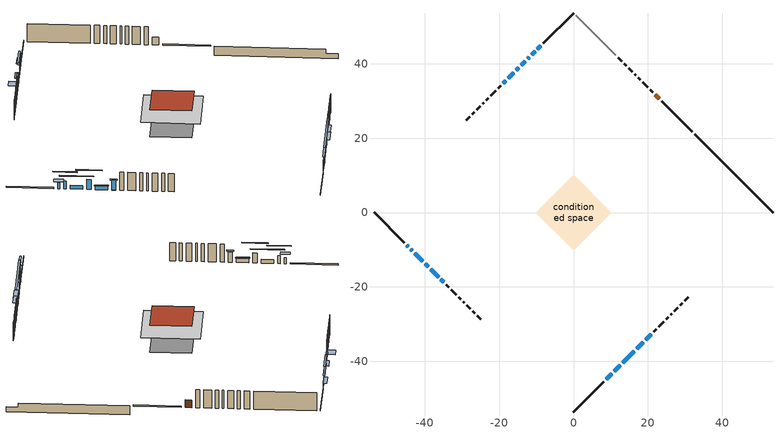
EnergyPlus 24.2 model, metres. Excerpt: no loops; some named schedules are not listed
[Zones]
conditioned space
 floor adiabatic (AdiabaticFloorConstruction): -10.14,0 0,10.14 10.14,0 0,-10.14 z3.05
 floor foundation (Slab1 construction): -7.17,0 0,7.17 7.17,0 0,-7.17 z-1.83
 wall outside (RimJoist1 construction): 0,-53.67 8.18,-45.49 / -53.67,0 -45.49,-8.18 / 0,53.67 -8.18,45.49 / 31.91,21.76 23.73,29.94 z0.61:0.91
 wall outside (AdiabaticWallConstruction 1): 23.08,30.59 21.97,31.69 z0.61:2.64
 wall outside (AdiabaticWallConstruction): -8.84,44.83 -9.7,43.97 / -10.35,43.31 -11.22,42.45 z0.61:1.22; -44.83,-8.84 -44.47,-9.2 / -18.21,35.46 -18.93,34.74 z0.61:2.24; -11.87,41.79 -12.34,41.33 / 11,-42.67 12.62,-41.05 / -43.82,-9.85 -43.35,-10.32 / 17.02,-36.65 18.75,-34.92 z0.61:2.69; -13,40.67 -14.05,39.62 z0.61:1.83; 8.84,-44.83 10.35,-43.32 / -39.88,-13.79 -39.12,-14.54 / 19.4,-34.26 20.91,-32.75 / -35.66,-18.01 -34.9,-18.77 z0.61:3.3; -42.69,-10.98 -40.54,-13.13 / -38.47,-15.2 -36.31,-17.36 z0.61:1.63; 13.27,-40.39 16.37,-37.3 z0.61:1.37; -14.71,38.96 -15.36,38.31 z0.61:1.53; -16.01,37.66 -17.56,36.11 z0.61:3.35
 wall outside (Wall1 construction): 21.57,-32.1 22.28,-31.39 / -34.24,-19.42 -33.54,-20.13 / -19.59,34.08 -20.29,33.37 / 21.32,32.35 20.61,33.06 z0.61:5.49
 wall outside (Wall2 construction): 22.93,-30.74 24.3,-29.37 / -32.88,-20.79 -31.51,-22.16 / -20.95,32.72 -22.32,31.35 / 19.96,33.71 18.59,35.08 z0.61:5.49
 wall outside (Wall3 construction): 24.96,-28.71 25.52,-28.15 / -30.85,-22.81 -30.3,-23.37 / -22.98,30.69 -23.54,30.13 / 17.93,35.74 17.37,36.3 z0.61:5.49
 wall outside (Wall4 construction): 26.17,-27.49 26.42,-27.25 / -29.64,-24.03 -29.4,-24.27 / -24.19,29.48 -24.43,29.23 / 16.71,36.95 16.47,37.2 z0.61:5.49
 wall outside (Wall5 construction): 27.07,-26.59 28.06,-25.6 / -28.74,-24.93 -27.75,-25.92 / -25.09,28.58 -26.08,27.59 / 15.82,37.85 14.82,38.84 z0.61:5.49
 wall outside (Wall6 construction): 28.72,-24.95 29.22,-24.45 / -27.09,-26.57 -26.6,-27.07 / -26.74,26.93 -27.24,26.43 / 14.17,39.5 13.67,40 z0.61:5.49
 wall outside (Wall7 construction): 29.87,-23.79 30.82,-22.84 / -25.94,-27.73 -24.99,-28.68 / -27.89,25.78 -28.84,24.83 / 13.01,40.65 12.06,41.6 z0.61:5.49
 wall foundation (FoundationWall1 construction): 32.57,21.1,-1.83 32.57,21.1,0.61 51.56,2.11,0.61 51.56,2.11,-0.51 53.67,0,-0.51 53.67,0,-1.83
 wall adiabatic (Wall8 construction): 11.41,42.26 0.66,53.01 z0.61:5.49
 window (WindowConstruction): -8.84,44.83 -9.7,43.97 z0.61:1.22
 window (WindowConstruction 16): -44.83,-8.84 -44.47,-9.2 z0.61:2.23
 window (WindowConstruction 7): -10.36,43.31 -11.22,42.45 z0.61:1.22
 window (WindowConstruction 8): -11.87,41.79 -12.34,41.33 z0.61:2.69
 window (WindowConstruction 9): -13,40.67 -14.05,39.62 z0.61:1.83
 window (WindowConstruction 10): 8.84,-44.83 10.34,-43.32 z0.61:3.3
 window (WindowConstruction 11): 11,-42.67 12.62,-41.05 z0.61:2.69
 window (WindowConstruction 12): -43.82,-9.85 -43.35,-10.32 z0.61:2.69
 window (WindowConstruction 13): -42.69,-10.98 -40.54,-13.13 z0.61:1.62
 window (WindowConstruction 14): -39.88,-13.79 -39.12,-14.54 z0.61:3.3
 window (WindowConstruction 17): 13.28,-40.39 16.37,-37.3 z0.61:1.37
 window (WindowConstruction 1): -14.71,38.96 -15.35,38.31 z0.61:1.52
 window (WindowConstruction 2): -16.01,37.66 -17.56,36.11 z0.61:3.35
 window (WindowConstruction 3): 17.02,-36.64 18.75,-34.92 z0.61:2.69
 window (WindowConstruction 4): 19.4,-34.26 20.91,-32.76 z0.61:3.3
 window (WindowConstruction 5): -38.47,-15.2 -36.31,-17.36 z0.61:1.62
 window (WindowConstruction 6): -35.66,-18.01 -34.9,-18.77 z0.61:3.3
 window (WindowConstruction 15): -18.21,35.45 -18.93,34.74 z0.61:2.23
 door (Door): 23.08,30.59 21.98,31.69 z0.61:2.64
 ceiling adiabatic (AdiabaticFloorConstruction): 0,-10.14 10.14,0 0,10.14 -10.14,0 z3.05
 roof outside (Roof1 construction): 0,7.17 -7.17,0 0,-7.17 7.17,0 z5.49
shading: -10.34,43.33 -8.19,45.48 -8.84,46.12 -10.99,43.97 z2.13; -43.83,-9.84 -45.48,-8.19 -46.34,-9.05 -44.69,-10.7 z3.15; -13.08,40.58 -8.49,45.18 -8.78,45.47 -13.37,40.88 z3.86; -14.21,39.46 -10.01,43.66 -10.3,43.95 -14.5,39.75 z5.33; 12.21,-41.46 6.97,-46.7 7.26,-46.99 12.5,-41.75 z5.94; 14.48,-39.18 9.14,-44.53 9.43,-44.82 14.78,-39.47 z5.33; -41.48,-12.19 -45.68,-7.99 -45.97,-8.28 -41.77,-12.48 z5.33; -38.67,-15 -44.56,-9.11 -44.85,-9.4 -38.96,-15.29 z4.26; -37.26,-16.41 -41.75,-11.92 -42.04,-12.21 -37.55,-16.7 z5.94; 20.17,-33.5 9.47,-44.2 9.76,-44.49 20.46,-33.79 z6.75; -16,37.67 -14.06,39.6 -14.71,40.25 -16.64,38.31 z2.44; -17.7,35.97 -15.87,37.8 -16.16,38.09 -17.99,36.26 z3.55; 19.39,-34.28 16.38,-37.29 17.02,-37.93 20.04,-34.92 z3.6; 21.34,-32.32 18.97,-34.69 19.62,-35.34 21.99,-32.97 z3.91; -36.17,-17.5 -38.61,-15.06 -38.9,-15.35 -36.46,-17.79 z1.83; -34.69,-18.98 -35.87,-17.8 -36.3,-18.23 -35.12,-19.41 z3.6; -19.36,34.31 -17.78,35.89 -19.29,37.39 -20.87,35.81 z2.84
[Building]
Building 1: Terrain=Suburbs
[Site:Location]
Quebec Intl AP_QC: Latitude {deg}=46.8; Longitude {deg}=-71.38; Time Zone {hr}=-5; Elevation {m}=74; Keep Site Location Information=Yes
[Site:GroundTemperature:Shallow]
0.0108218, -2.24938, -2.43038, -1.3578, 2.94801, 7.23376, 10.9493, 13.303, 13.5029, 11.5886, 7.96783, 3.81355
[Site:WaterMainsTemperature]
Calculation Method=Schedule; Temperature Schedule=mains temperature schedule
[Material] Roughness=Rough; Thermal Absorptance=0.9
Name | Thickness {m} | Conductivity {W/m-K} | Density {kg/m3} | Specific Heat {J/kg-K} | Solar Absorptance | Visible Absorptance
asphalt or fiberglass shingles | 0.00635 | 0.162714 | 1121.4 | 1465.45 | 0.4 | 0.4
concrete 4.0 in. | 0.1016 | 1.803125 | 2242.8 | 837.4 | 0.7 | 0.7
concrete 8.0 in. | 0.2032 | 1.803125 | 2242.8 | 837.4 | 0.7 | 0.7
door material | 0.04445 | 0.053851 | 512.64 | 1214.23 | 0.7 | 0.7
exterior vertical ins | 0.0533782 | 0.029427 | 32.04 | 1214.23 | 0.7 | 0.7
floor covering | 0.0127 | 0.0433444 | 54.468 | 1339.84 | 0.6 | 0.6
floor rigid ins; wall rigid ins 2 | 0.512978 | 0.029427 | 32.04 | 1214.23 | 0.7 | 0.7
floor stud and cavity | 0.1397 | 1.75129 | 37.0049 | 1207.88 | 0.7 | 0.7
furniture material conditioned space 1 | 0.1524 | 0.115458 | 640.8 | 1214.23 | 0.6 | 0.6
gypsum board | 0.0127 | 0.160291 | 801 | 837.4 | 0.6 | 0.6
gypsum board 1 | 0.0127 | 0.160291 | 801 | 837.4 | 0.7 | 0.7
osb sheathing 0.5 in. | 0.0127 | 0.115458 | 512.64 | 1214.23 | 0.7 | 0.7
osb sheathing 0.75 in. | 0.01905 | 0.115458 | 512.64 | 1214.23 | 0.7 | 0.7
osb sheathing 2.0 in. | 0.0508 | 0.115458 | 512.64 | 1214.23 | 0.7 | 0.7
rim joist rigid ins | 0.103632 | 0.029427 | 32.04 | 1214.23 | 0.7 | 0.7
rim joist stud and cavity | 0.0508 | 0.315026 | 125.044 | 1163.47 | 0.6 | 0.6
roof stud and cavity | 0.2032 | 0.113255 | 78.34581 | 1123.46 | 0.7 | 0.7
wall rigid ins | 0.051816 | 0.029427 | 32.04 | 1214.23 | 0.7 | 0.7
wall rigid ins 1 | 0.051816 | 0.029427 | 32.04 | 1214.23 | 0.4 | 0.4
wall stud and cavity | 0.1397 | 0.138947 | 139.0536 | 1170.24 | 0.7 | 0.7
wall stud and cavity 1 | 0.1397 | 0.132452 | 139.0536 | 1170.24 | 0.7 | 0.7
wall stud and cavity 2 | 0.1397 | 0.206077 | 139.0536 | 1170.24 | 0.7 | 0.7
wall stud and cavity 3 | 0.1397 | 0.645074 | 139.0536 | 1170.24 | 0.7 | 0.7
wall stud and cavity 4 | 0.1397 | 0.151122 | 139.0536 | 1170.24 | 0.7 | 0.7
wall stud and cavity 5 | 0.1397 | 0.208789 | 139.0536 | 1170.24 | 0.7 | 0.7
wall stud and cavity 6 | 0.1397 | 0.18114 | 139.0536 | 1170.24 | 0.7 | 0.7
wall stud and cavity 7 | 0.1397 | 0.114727 | 139.0536 | 1170.24 | 0.7 | 0.7
wall stud and cavity 8 | 0.0889 | 0.380278 | 52.3479 | 1209.89 | 0.7 | 0.7
wall stud and cavity 9 | 0.0889 | 0.391764 | 83.0341 | 1211.67 | 0.7 | 0.7
wood siding | 0.0254 | 0.102417 | 544.68 | 1172.36 | 0.4 | 0.4
wood siding 1; wood siding 2; wood siding 3 | 0.0254 | 0.102417 | 544.68 | 1172.36 | 0.7 | 0.7
[WindowMaterial:SimpleGlazingSystem]
Name | U-Factor {W/m2-K} | Solar Heat Gain Coefficient
WindowMaterial | 4.349348 | 0.64
WindowMaterial 1 | 4.397611 | 0.66
WindowMaterial 10 | 3.72988 | 0.68
WindowMaterial 11 | 2.787898 | 0.67
WindowMaterial 12 | 2.86682 | 0.61
WindowMaterial 13 | 4.09497 | 0.68
WindowMaterial 2 | 3.32958 | 0.72
WindowMaterial 3 | 3.38522 | 0.72
WindowMaterial 4 | 3.344342 | 0.72
WindowMaterial 5 | 3.36819 | 0.71
WindowMaterial 6 | 3.36592 | 0.71
WindowMaterial 7 | 4.27326 | 0.67
WindowMaterial 8 | 4.18923 | 0.68
WindowMaterial 9 | 3.92747 | 0.69
[Construction]
AdiabaticFloorConstruction: floor stud and cavity, floor rigid ins, osb sheathing 0.75 in., floor covering
AdiabaticWallConstruction: wood siding 2, wall rigid ins 2, wall stud and cavity 8, gypsum board
AdiabaticWallConstruction 1: wood siding 3, wall rigid ins 2, wall stud and cavity 8, gypsum board
Door: door material
FoundationWall1 construction: concrete 8.0 in., gypsum board 1
furniture construction conditioned space 1: furniture material conditioned space 1
PartitionWallConstruction: gypsum board, wall stud and cavity 9, gypsum board
RimJoist1 construction: wood siding 1, rim joist rigid ins, osb sheathing 2.0 in., rim joist stud and cavity
Roof1 construction: asphalt or fiberglass shingles, osb sheathing 0.75 in., roof stud and cavity, gypsum board
Slab1 construction: concrete 4.0 in.
Wall1 construction: wood siding, wall rigid ins, osb sheathing 0.5 in., wall stud and cavity, gypsum board
Wall2 construction: wood siding, wall rigid ins, osb sheathing 0.5 in., wall stud and cavity 1, gypsum board
Wall3 construction: wood siding, wall rigid ins, osb sheathing 0.5 in., wall stud and cavity 2, gypsum board
Wall4 construction: wood siding, wall rigid ins, osb sheathing 0.5 in., wall stud and cavity 3, gypsum board
Wall5 construction: wood siding, wall rigid ins, osb sheathing 0.5 in., wall stud and cavity 4, gypsum board
Wall6 construction: wood siding, wall rigid ins, osb sheathing 0.5 in., wall stud and cavity 5, gypsum board
Wall7 construction: wood siding, wall rigid ins, osb sheathing 0.5 in., wall stud and cavity 6, gypsum board
Wall8 construction: wall rigid ins 1, osb sheathing 0.5 in., wall stud and cavity 7, gypsum board
WindowConstruction; WindowConstruction 7: WindowMaterial
WindowConstruction 1: WindowMaterial 1
WindowConstruction 10; WindowConstruction 4: WindowMaterial 4
WindowConstruction 11: WindowMaterial 9
WindowConstruction 12: WindowMaterial 10
WindowConstruction 13; WindowConstruction 5: WindowMaterial 5
WindowConstruction 14; WindowConstruction 6: WindowMaterial 6
WindowConstruction 15: WindowMaterial 11
WindowConstruction 16: WindowMaterial 12
WindowConstruction 17: WindowMaterial 13
WindowConstruction 2: WindowMaterial 2
WindowConstruction 3: WindowMaterial 3
WindowConstruction 8: WindowMaterial 7
WindowConstruction 9: WindowMaterial 8
[Zone]
conditioned space: Multiplier=1; Volume {m3}=894.1; Part of Total Floor Area=Yes
[Space]
conditioned space 1: Zone=conditioned space; Volume {m3}=894.1
[SurfaceProperty:ExposedFoundationPerimeter]
Slab1: Exposed Perimeter Calculation Method=TotalExposedPerimeter; Total Exposed Perimeter {m}=29.84
[InternalMass] Zone or ZoneList=conditioned space; Space or SpaceList=conditioned space 1
Name | Construction | Surface Area {m2}
furniture mass conditioned space 1 | furniture construction conditioned space 1 | 123.488
partition wall mass | PartitionWallConstruction | 308.72
[Lights]
interior lighting: Zone or ZoneList or Space or SpaceList=conditioned space 1; Schedule=interior lighting schedule; Design Level Calculation Method=LightingLevel; Lighting Level {W}=343.2; Return Air Fraction=0; Fraction Radiant=0.6; Fraction Visible=0.2; Fraction Replaceable=1
[People]
occupants: Zone or ZoneList or Space or SpaceList=conditioned space 1; Number of People Schedule=occupants schedule; Number of People Calculation Method=People; Number of People=3; Fraction Radiant=0.314171; Sensible Heat Fraction=0.56303; Activity Level Schedule=occupants activity schedule; Carbon Dioxide Generation Rate {m3/s-W}=0; Enable ASHRAE 55 Comfort Warnings=No; Mean Radiant Temperature Calculation Type=EnclosureAveraged
[ElectricEquipment] Zone or ZoneList or Space or SpaceList=conditioned space 1; Design Level Calculation Method=EquipmentLevel
Name | Schedule | Design Level {W} | Fraction Latent | Fraction Radiant | Fraction Lost
clothes dryer | clothes dryer schedule | 140.772 | 0.015 | 0.081 | 0.85
clothes washer | clothes washer schedule | 32.1985 | 0.03 | 0.162 | 0.7
cooking range | cooking range schedule | 208.969 | 0.08 | 0.432 | 0.2
dishwasher | dishwasher schedule | 66.8632 | 0.3 | 0.18 | 0.4
fridge | fridge schedule | 72.9452 | 0 | 0.6 | 0
mech vent house fan | mech vent house fan schedule | 21.8467 | 0 | 0 | 0.5
mech vent house fan cfis | mech vent house fan cfis schedule | 0 | 0 | 0 | 0
mech vent range fan 0 | mech vent range fan 0 schedule | 57 | 0 | 0 | 1
misc plug loads | misc plug loads schedule | 494.7 | 0.045 | 0.513 | 0.1
whole house fan | Always On Discrete | 0 | 0 | 0 | 1
[OtherEquipment] Zone or ZoneList or Space or SpaceList=conditioned space 1; Design Level Calculation Method=EquipmentLevel
Name | Fuel Type | Schedule | Design Level {W} | Fraction Latent | Fraction Radiant | Fraction Lost
clothes dryer 1 | Electricity | clothes dryer schedule | 0 | 0.015 | 0.081 | 0.85
cooking range 1 | Electricity | cooking range schedule | 0 | 0.08 | 0.432 | 0.2
general water use latent | None | general water use schedule | 59.3978 | 1 | 0 | 0
general water use sensible | None | general water use schedule | -58.539 | 0 | 0.6 | 0
mech vent house fan latent load | None | Always On Discrete | 0 | 1 | 0 | 0
mech vent house fan sensible load | None | Always On Discrete | 0 | 0 | 0 | 0
water heater energy adjustment1 | Electricity | Always On Discrete | 0.01 | 0 | 0 | 1
[ZoneInfiltration:DesignFlowRate] Zone or ZoneList or Space or SpaceList=conditioned space 1; Schedule=Always On Discrete; Design Flow Rate Calculation Method=Flow/Zone; Design Flow Rate {m3/s}=0
infil flow; natural vent flow; whole house fan flow
[Foundation:Kiva]
Foundation Kiva 1: Initial Indoor Air Temperature {C}=18; Wall Height Above Grade {m}=0.609996; Wall Depth Below Slab {m}=0.2032; Custom Block Material Name 1=exterior vertical ins; Custom Block Depth 1 {m}=2.43998; Custom Block X Position 1 {m}=0.2159; Custom Block Z Position 1 {m}=0
[Foundation:Kiva:Settings]
Soil Conductivity {W/m-K}=0.849921; Soil Density {kg/m3}=1842.3; Soil Specific Heat {J/kg-K}=418.7; Ground Solar Absorptivity=0.9; Ground Thermal Absorptivity=0.9; Ground Surface Roughness {m}=0.03; Far-Field Width {m}=40; Deep-Ground Boundary Condition=ZeroFlux; Deep-Ground Depth {m}=40; Minimum Cell Dimension {m}=0.2; Maximum Cell Growth Coefficient=3; Simulation Timestep=Timestep
[Exterior:Lights]
exterior lighting: Schedule=exterior lighting schedule; Design Level {W}=75.6
[Schedule:Week:Daily]
interior lighting schedule Week Rule - Jan1-Jan27: interior lighting schedule day, interior lighting schedule day, interior lighting schedule day, interior lighting schedule day, interior lighting schedule day, interior lighting schedule day, interior lighting schedule day, interior lighting schedule default day, interior lighting schedule default day, interior lighting schedule default day, interior lighting schedule default day, interior lighting schedule default day
interior lighting schedule Week Rule - Jan28-Feb3: interior lighting schedule day, interior lighting schedule day, interior lighting schedule day, interior lighting schedule day, interior lighting schedule day 1, interior lighting schedule day 1, interior lighting schedule day 1, interior lighting schedule default day, interior lighting schedule default day, interior lighting schedule default day, interior lighting schedule default day, interior lighting schedule default day
interior lighting schedule Week Rule - Feb4-Feb24: interior lighting schedule day 1, interior lighting schedule day 1, interior lighting schedule day 1, interior lighting schedule day 1, interior lighting schedule day 1, interior lighting schedule day 1, interior lighting schedule day 1, interior lighting schedule default day, interior lighting schedule default day, interior lighting schedule default day, interior lighting schedule default day, interior lighting schedule default day
interior lighting schedule Week Rule - Feb25-Mar3: interior lighting schedule day 1, interior lighting schedule day 1, interior lighting schedule day 1, interior lighting schedule day 1, interior lighting schedule day 2, interior lighting schedule day 2, interior lighting schedule day 2, interior lighting schedule default day, interior lighting schedule default day, interior lighting schedule default day, interior lighting schedule default day, interior lighting schedule default day
interior lighting schedule Week Rule - Mar4-Mar31: interior lighting schedule day 2, interior lighting schedule day 2, interior lighting schedule day 2, interior lighting schedule day 2, interior lighting schedule day 2, interior lighting schedule day 2, interior lighting schedule day 2, interior lighting schedule default day, interior lighting schedule default day, interior lighting schedule default day, interior lighting schedule default day, interior lighting schedule default day
interior lighting schedule Week Rule - Apr1-Apr28: interior lighting schedule day 3, interior lighting schedule day 3, interior lighting schedule day 3, interior lighting schedule day 3, interior lighting schedule day 3, interior lighting schedule day 3, interior lighting schedule day 3, interior lighting schedule default day, interior lighting schedule default day, interior lighting schedule default day, interior lighting schedule default day, interior lighting schedule default day
interior lighting schedule Week Rule - Apr29-May5: interior lighting schedule day 3, interior lighting schedule day 3, interior lighting schedule day 4, interior lighting schedule day 4, interior lighting schedule day 4, interior lighting schedule day 4, interior lighting schedule day 4, interior lighting schedule default day, interior lighting schedule default day, interior lighting schedule default day, interior lighting schedule default day, interior lighting schedule default day
interior lighting schedule Week Rule - May6-May26: interior lighting schedule day 4, interior lighting schedule day 4, interior lighting schedule day 4, interior lighting schedule day 4, interior lighting schedule day 4, interior lighting schedule day 4, interior lighting schedule day 4, interior lighting schedule default day, interior lighting schedule default day, interior lighting schedule default day, interior lighting schedule default day, interior lighting schedule default day
interior lighting schedule Week Rule - May27-Jun2: interior lighting schedule day 4, interior lighting schedule day 4, interior lighting schedule day 4, interior lighting schedule day 4, interior lighting schedule day 4, interior lighting schedule day 5, interior lighting schedule day 5, interior lighting schedule default day, interior lighting schedule default day, interior lighting schedule default day, interior lighting schedule default day, interior lighting schedule default day
interior lighting schedule Week Rule - Jun3-Jun30: interior lighting schedule day 5, interior lighting schedule day 5, interior lighting schedule day 5, interior lighting schedule day 5, interior lighting schedule day 5, interior lighting schedule day 5, interior lighting schedule day 5, interior lighting schedule default day, interior lighting schedule default day, interior lighting schedule default day, interior lighting schedule default day, interior lighting schedule default day
interior lighting schedule Week Rule - Jul1-Jul28: interior lighting schedule day 6, interior lighting schedule day 6, interior lighting schedule day 6, interior lighting schedule day 6, interior lighting schedule day 6, interior lighting schedule day 6, interior lighting schedule day 6, interior lighting schedule default day, interior lighting schedule default day, interior lighting schedule default day, interior lighting schedule default day, interior lighting schedule default day
interior lighting schedule Week Rule - Jul29-Aug4: interior lighting schedule day 6, interior lighting schedule day 6, interior lighting schedule day 6, interior lighting schedule day 7, interior lighting schedule day 7, interior lighting schedule day 7, interior lighting schedule day 7, interior lighting schedule default day, interior lighting schedule default day, interior lighting schedule default day, interior lighting schedule default day, interior lighting schedule default day
interior lighting schedule Week Rule - Aug5-Aug25: interior lighting schedule day 7, interior lighting schedule day 7, interior lighting schedule day 7, interior lighting schedule day 7, interior lighting schedule day 7, interior lighting schedule day 7, interior lighting schedule day 7, interior lighting schedule default day, interior lighting schedule default day, interior lighting schedule default day, interior lighting schedule default day, interior lighting schedule default day
interior lighting schedule Week Rule - Aug26-Sep1: interior lighting schedule day 7, interior lighting schedule day 7, interior lighting schedule day 7, interior lighting schedule day 7, interior lighting schedule day 7, interior lighting schedule day 7, interior lighting schedule day 8, interior lighting schedule default day, interior lighting schedule default day, interior lighting schedule default day, interior lighting schedule default day, interior lighting schedule default day
interior lighting schedule Week Rule - Sep2-Sep29: interior lighting schedule day 8, interior lighting schedule day 8, interior lighting schedule day 8, interior lighting schedule day 8, interior lighting schedule day 8, interior lighting schedule day 8, interior lighting schedule day 8, interior lighting schedule default day, interior lighting schedule default day, interior lighting schedule default day, interior lighting schedule default day, interior lighting schedule default day
interior lighting schedule Week Rule - Sep30-Oct6: interior lighting schedule day 8, interior lighting schedule day 9, interior lighting schedule day 9, interior lighting schedule day 9, interior lighting schedule day 9, interior lighting schedule day 9, interior lighting schedule day 9, interior lighting schedule default day, interior lighting schedule default day, interior lighting schedule default day, interior lighting schedule default day, interior lighting schedule default day
interior lighting schedule Week Rule - Oct7-Oct27: interior lighting schedule day 9, interior lighting schedule day 9, interior lighting schedule day 9, interior lighting schedule day 9, interior lighting schedule day 9, interior lighting schedule day 9, interior lighting schedule day 9, interior lighting schedule default day, interior lighting schedule default day, interior lighting schedule default day, interior lighting schedule default day, interior lighting schedule default day
interior lighting schedule Week Rule - Oct28-Nov3: interior lighting schedule day 9, interior lighting schedule day 9, interior lighting schedule day 9, interior lighting schedule day 9, interior lighting schedule day 10, interior lighting schedule day 10, interior lighting schedule day 10, interior lighting schedule default day, interior lighting schedule default day, interior lighting schedule default day, interior lighting schedule default day, interior lighting schedule default day
interior lighting schedule Week Rule - Nov4-Nov24: interior lighting schedule day 10, interior lighting schedule day 10, interior lighting schedule day 10, interior lighting schedule day 10, interior lighting schedule day 10, interior lighting schedule day 10, interior lighting schedule day 10, interior lighting schedule default day, interior lighting schedule default day, interior lighting schedule default day, interior lighting schedule default day, interior lighting schedule default day
interior lighting schedule Week Rule - Nov25-Dec1: interior lighting schedule day 10, interior lighting schedule day 10, interior lighting schedule day 10, interior lighting schedule day 10, interior lighting schedule day 10, interior lighting schedule day 10, interior lighting schedule day 11, interior lighting schedule default day, interior lighting schedule default day, interior lighting schedule default day, interior lighting schedule default day, interior lighting schedule default day
interior lighting schedule Week Rule - Dec2-Dec31: interior lighting schedule day 11, interior lighting schedule day 11, interior lighting schedule day 11, interior lighting schedule day 11, interior lighting schedule day 11, interior lighting schedule day 11, interior lighting schedule day 11, interior lighting schedule default day, interior lighting schedule default day, interior lighting schedule default day, interior lighting schedule default day, interior lighting schedule default day
occupants schedule Week Rule - Jan1-Dec31: occupants schedule day, occupants schedule day, occupants schedule day, occupants schedule day, occupants schedule day, occupants schedule day, occupants schedule day, occupants schedule default day, occupants schedule default day, occupants schedule default day, occupants schedule default day, occupants schedule default day
clothes dryer schedule Week Rule - Jan1-Dec31: clothes dryer schedule day, clothes dryer schedule day, clothes dryer schedule day, clothes dryer schedule day, clothes dryer schedule day, clothes dryer schedule day, clothes dryer schedule day, clothes dryer schedule default day, clothes dryer schedule default day, clothes dryer schedule default day, clothes dryer schedule default day, clothes dryer schedule default day
clothes washer schedule Week Rule - Jan1-Dec31: clothes washer schedule day, clothes washer schedule day, clothes washer schedule day, clothes washer schedule day, clothes washer schedule day, clothes washer schedule day, clothes washer schedule day, clothes washer schedule default day, clothes washer schedule default day, clothes washer schedule default day, clothes washer schedule default day, clothes washer schedule default day
cooking range schedule Week Rule - Jan1-Dec31: cooking range schedule day, cooking range schedule day, cooking range schedule day, cooking range schedule day, cooking range schedule day, cooking range schedule day, cooking range schedule day, cooking range schedule default day, cooking range schedule default day, cooking range schedule default day, cooking range schedule default day, cooking range schedule default day
dishwasher schedule Week Rule - Jan1-Dec31: dishwasher schedule day, dishwasher schedule day, dishwasher schedule day, dishwasher schedule day, dishwasher schedule day, dishwasher schedule day, dishwasher schedule day, dishwasher schedule default day, dishwasher schedule default day, dishwasher schedule default day, dishwasher schedule default day, dishwasher schedule default day
mech vent range fan 0 schedule Week Rule - Jan1-Dec31: mech vent range fan 0 schedule day, mech vent range fan 0 schedule day, mech vent range fan 0 schedule day, mech vent range fan 0 schedule day, mech vent range fan 0 schedule day, mech vent range fan 0 schedule day, mech vent range fan 0 schedule day, mech vent range fan 0 schedule default day, mech vent range fan 0 schedule default day, mech vent range fan 0 schedule default day, mech vent range fan 0 schedule default day, mech vent range fan 0 schedule default day
misc plug loads schedule Week Rule - Jan1-Dec31: misc plug loads schedule day, misc plug loads schedule day, misc plug loads schedule day, misc plug loads schedule day, misc plug loads schedule day, misc plug loads schedule day, misc plug loads schedule day, misc plug loads schedule default day, misc plug loads schedule default day, misc plug loads schedule default day, misc plug loads schedule default day, misc plug loads schedule default day
general water use schedule Week Rule - Jan1-Dec31: general water use schedule day, general water use schedule day, general water use schedule day, general water use schedule day, general water use schedule day, general water use schedule day, general water use schedule day, general water use schedule default day, general water use schedule default day, general water use schedule default day, general water use schedule default day, general water use schedule default day
exterior lighting schedule Week Rule - Jan1-Jan27: exterior lighting schedule day, exterior lighting schedule day, exterior lighting schedule day, exterior lighting schedule day, exterior lighting schedule day, exterior lighting schedule day, exterior lighting schedule day, exterior lighting schedule default day, exterior lighting schedule default day, exterior lighting schedule default day, exterior lighting schedule default day, exterior lighting schedule default day
exterior lighting schedule Week Rule - Jan28-Feb3: exterior lighting schedule day, exterior lighting schedule day, exterior lighting schedule day, exterior lighting schedule day, exterior lighting schedule day 1, exterior lighting schedule day 1, exterior lighting schedule day 1, exterior lighting schedule default day, exterior lighting schedule default day, exterior lighting schedule default day, exterior lighting schedule default day, exterior lighting schedule default day
exterior lighting schedule Week Rule - Feb4-Feb24: exterior lighting schedule day 1, exterior lighting schedule day 1, exterior lighting schedule day 1, exterior lighting schedule day 1, exterior lighting schedule day 1, exterior lighting schedule day 1, exterior lighting schedule day 1, exterior lighting schedule default day, exterior lighting schedule default day, exterior lighting schedule default day, exterior lighting schedule default day, exterior lighting schedule default day
exterior lighting schedule Week Rule - Feb25-Mar3: exterior lighting schedule day 1, exterior lighting schedule day 1, exterior lighting schedule day 1, exterior lighting schedule day 1, exterior lighting schedule day 2, exterior lighting schedule day 2, exterior lighting schedule day 2, exterior lighting schedule default day, exterior lighting schedule default day, exterior lighting schedule default day, exterior lighting schedule default day, exterior lighting schedule default day
exterior lighting schedule Week Rule - Mar4-Mar31: exterior lighting schedule day 2, exterior lighting schedule day 2, exterior lighting schedule day 2, exterior lighting schedule day 2, exterior lighting schedule day 2, exterior lighting schedule day 2, exterior lighting schedule day 2, exterior lighting schedule default day, exterior lighting schedule default day, exterior lighting schedule default day, exterior lighting schedule default day, exterior lighting schedule default day
exterior lighting schedule Week Rule - Apr1-Apr28: exterior lighting schedule day 3, exterior lighting schedule day 3, exterior lighting schedule day 3, exterior lighting schedule day 3, exterior lighting schedule day 3, exterior lighting schedule day 3, exterior lighting schedule day 3, exterior lighting schedule default day, exterior lighting schedule default day, exterior lighting schedule default day, exterior lighting schedule default day, exterior lighting schedule default day
exterior lighting schedule Week Rule - Apr29-May5: exterior lighting schedule day 3, exterior lighting schedule day 3, exterior lighting schedule day 4, exterior lighting schedule day 4, exterior lighting schedule day 4, exterior lighting schedule day 4, exterior lighting schedule day 4, exterior lighting schedule default day, exterior lighting schedule default day, exterior lighting schedule default day, exterior lighting schedule default day, exterior lighting schedule default day
exterior lighting schedule Week Rule - May6-May26: exterior lighting schedule day 4, exterior lighting schedule day 4, exterior lighting schedule day 4, exterior lighting schedule day 4, exterior lighting schedule day 4, exterior lighting schedule day 4, exterior lighting schedule day 4, exterior lighting schedule default day, exterior lighting schedule default day, exterior lighting schedule default day, exterior lighting schedule default day, exterior lighting schedule default day
exterior lighting schedule Week Rule - May27-Jun2: exterior lighting schedule day 4, exterior lighting schedule day 4, exterior lighting schedule day 4, exterior lighting schedule day 4, exterior lighting schedule day 4, exterior lighting schedule day 5, exterior lighting schedule day 5, exterior lighting schedule default day, exterior lighting schedule default day, exterior lighting schedule default day, exterior lighting schedule default day, exterior lighting schedule default day
exterior lighting schedule Week Rule - Jun3-Jun30: exterior lighting schedule day 5, exterior lighting schedule day 5, exterior lighting schedule day 5, exterior lighting schedule day 5, exterior lighting schedule day 5, exterior lighting schedule day 5, exterior lighting schedule day 5, exterior lighting schedule default day, exterior lighting schedule default day, exterior lighting schedule default day, exterior lighting schedule default day, exterior lighting schedule default day
exterior lighting schedule Week Rule - Jul1-Jul28: exterior lighting schedule day 6, exterior lighting schedule day 6, exterior lighting schedule day 6, exterior lighting schedule day 6, exterior lighting schedule day 6, exterior lighting schedule day 6, exterior lighting schedule day 6, exterior lighting schedule default day, exterior lighting schedule default day, exterior lighting schedule default day, exterior lighting schedule default day, exterior lighting schedule default day
exterior lighting schedule Week Rule - Jul29-Aug4: exterior lighting schedule day 6, exterior lighting schedule day 6, exterior lighting schedule day 6, exterior lighting schedule day 7, exterior lighting schedule day 7, exterior lighting schedule day 7, exterior lighting schedule day 7, exterior lighting schedule default day, exterior lighting schedule default day, exterior lighting schedule default day, exterior lighting schedule default day, exterior lighting schedule default day
exterior lighting schedule Week Rule - Aug5-Aug25: exterior lighting schedule day 7, exterior lighting schedule day 7, exterior lighting schedule day 7, exterior lighting schedule day 7, exterior lighting schedule day 7, exterior lighting schedule day 7, exterior lighting schedule day 7, exterior lighting schedule default day, exterior lighting schedule default day, exterior lighting schedule default day, exterior lighting schedule default day, exterior lighting schedule default day
exterior lighting schedule Week Rule - Aug26-Sep1: exterior lighting schedule day 7, exterior lighting schedule day 7, exterior lighting schedule day 7, exterior lighting schedule day 7, exterior lighting schedule day 7, exterior lighting schedule day 7, exterior lighting schedule day 8, exterior lighting schedule default day, exterior lighting schedule default day, exterior lighting schedule default day, exterior lighting schedule default day, exterior lighting schedule default day
[Schedule:Year]
interior lighting schedule: interior lighting schedule Week Rule - Jan1-Jan27, 1, 1, 1, 27, interior lighting schedule Week Rule - Jan28-Feb3, 1, 28, 2, 3, interior lighting schedule Week Rule - Feb4-Feb24, 2, 4, 2, 24, interior lighting schedule Week Rule - Feb25-Mar3, 2, 25, 3, 3, interior lighting schedule Week Rule - Mar4-Mar31, 3, 4, 3, 31, interior lighting schedule Week Rule - Apr1-Apr28, 4, 1, 4, 28, interior lighting schedule Week Rule - Apr29-May5, 4, 29, 5, 5, interior lighting schedule Week Rule - May6-May26, 5, 6, 5, 26, interior lighting schedule Week Rule - May27-Jun2, 5, 27, 6, 2, interior lighting schedule Week Rule - Jun3-Jun30, 6, 3, 6, 30, interior lighting schedule Week Rule - Jul1-Jul28, 7, 1, 7, 28, interior lighting schedule Week Rule - Jul29-Aug4, 7, 29, 8, 4, interior lighting schedule Week Rule - Aug5-Aug25, 8, 5, 8, 25, interior lighting schedule Week Rule - Aug26-Sep1, 8, 26, 9, 1, interior lighting schedule Week Rule - Sep2-Sep29, 9, 2, 9, 29, interior lighting schedule Week Rule - Sep30-Oct6, 9, 30, 10, 6, interior lighting schedule Week Rule - Oct7-Oct27, 10, 7, 10, 27, interior lighting schedule Week Rule - Oct28-Nov3, 10, 28, 11, 3, interior lighting schedule Week Rule - Nov4-Nov24, 11, 4, 11, 24, interior lighting schedule Week Rule - Nov25-Dec1, 11, 25, 12, 1, interior lighting schedule Week Rule - Dec2-Dec31, 12, 2, 12, 31
occupants schedule: occupants schedule Week Rule - Jan1-Dec31, 1, 1, 12, 31
clothes dryer schedule: clothes dryer schedule Week Rule - Jan1-Dec31, 1, 1, 12, 31
clothes washer schedule: clothes washer schedule Week Rule - Jan1-Dec31, 1, 1, 12, 31
cooking range schedule: cooking range schedule Week Rule - Jan1-Dec31, 1, 1, 12, 31
dishwasher schedule: dishwasher schedule Week Rule - Jan1-Dec31, 1, 1, 12, 31
mech vent range fan 0 schedule: mech vent range fan 0 schedule Week Rule - Jan1-Dec31, 1, 1, 12, 31
misc plug loads schedule: misc plug loads schedule Week Rule - Jan1-Dec31, 1, 1, 12, 31
general water use schedule: general water use schedule Week Rule - Jan1-Dec31, 1, 1, 12, 31
exterior lighting schedule: exterior lighting schedule Week Rule - Jan1-Jan27, 1, 1, 1, 27, exterior lighting schedule Week Rule - Jan28-Feb3, 1, 28, 2, 3, exterior lighting schedule Week Rule - Feb4-Feb24, 2, 4, 2, 24, exterior lighting schedule Week Rule - Feb25-Mar3, 2, 25, 3, 3, exterior lighting schedule Week Rule - Mar4-Mar31, 3, 4, 3, 31, exterior lighting schedule Week Rule - Apr1-Apr28, 4, 1, 4, 28, exterior lighting schedule Week Rule - Apr29-May5, 4, 29, 5, 5, exterior lighting schedule Week Rule - May6-May26, 5, 6, 5, 26, exterior lighting schedule Week Rule - May27-Jun2, 5, 27, 6, 2, exterior lighting schedule Week Rule - Jun3-Jun30, 6, 3, 6, 30, exterior lighting schedule Week Rule - Jul1-Jul28, 7, 1, 7, 28, exterior lighting schedule Week Rule - Jul29-Aug4, 7, 29, 8, 4, exterior lighting schedule Week Rule - Aug5-Aug25, 8, 5, 8, 25, exterior lighting schedule Week Rule - Aug26-Sep1, 8, 26, 9, 1, exterior lighting schedule Week Rule - Sep2-Sep29, 9, 2, 9, 29, exterior lighting schedule Week Rule - Sep30-Oct6, 9, 30, 10, 6, exterior lighting schedule Week Rule - Oct7-Oct27, 10, 7, 10, 27, exterior lighting schedule Week Rule - Oct28-Nov3, 10, 28, 11, 3, exterior lighting schedule Week Rule - Nov4-Nov24, 11, 4, 11, 24, exterior lighting schedule Week Rule - Nov25-Dec1, 11, 25, 12, 1, exterior lighting schedule Week Rule - Dec2-Dec31, 12, 2, 12, 31
[Schedule:Constant]
Name | Hourly Value
occupants activity schedule | 117.228
fridge schedule | 0
mech vent house fan schedule; mech vent house fan cfis schedule; Always On Discrete | 1
[Schedule:Compact]
mains temperature schedule: Through: 01/01, For: AllDays, Until: 24:00, 5.175, Through: 01/02, For: AllDays, Until: 24:00, 5.10167, Through: 01/03, For: AllDays, Until: 24:00, 5.02889, Through: 01/04, For: AllDays, Until: 24:00, 4.95778, Through: 01/05, For: AllDays, Until: 24:00, 4.88778, Through: 01/06, For: AllDays, Until: 24:00, 4.81833, Through: 01/07, For: AllDays, Until: 24:00, 4.75056, Through: 01/08, For: AllDays, Until: 24:00, 4.68389, Through: 01/09, For: AllDays, Until: 24:00, 4.61833, Through: 01/10, For: AllDays, Until: 24:00, 4.55389, Through: 01/11, For: AllDays, Until: 24:00, 4.49056, Through: 01/12, For: AllDays, Until: 24:00, 4.42889, Through: 01/13, For: AllDays, Until: 24:00, 4.36778, Through: 01/14, For: AllDays, Until: 24:00, 4.30889, Through: 01/15, For: AllDays, Until: 24:00, 4.25056, Through: 01/16, For: AllDays, Until: 24:00, 4.19389, Through: 01/17, For: AllDays, Until: 24:00, 4.13833, Through: 01/18, For: AllDays, Until: 24:00, 4.08444, Through: 01/19, For: AllDays, Until: 24:00, 4.03167, Through: 01/20, For: AllDays, Until: 24:00, 3.98056, Through: 01/21, For: AllDays, Until: 24:00, 3.93056, Through: 01/22, For: AllDays, Until: 24:00, 3.88222, Through: 01/23, For: AllDays, Until: 24:00, 3.835, Through: 01/24, For: AllDays, Until: 24:00, 3.78944, Through: 01/25, For: AllDays, Until: 24:00, 3.74556, Through: 01/26, For: AllDays, Until: 24:00, 3.70278, Through: 01/27, For: AllDays, Until: 24:00, 3.66167, Through: 01/28, For: AllDays, Until: 24:00, 3.62167, Through: 01/29, For: AllDays, Until: 24:00, 3.58389, Through: 01/30, For: AllDays, Until: 24:00, 3.54722, Through: 01/31, For: AllDays, Until: 24:00, 3.51167, Through: 02/01, For: AllDays, Until: 24:00, 3.47833, Through: 02/02, For: AllDays, Until: 24:00, 3.44611, Through: 02/03, For: AllDays, Until: 24:00, 3.41556, Through: 02/04, For: AllDays, Until: 24:00, 3.38667, Through: 02/05, For: AllDays, Until: 24:00, 3.35944, Through: 02/06, For: AllDays, Until: 24:00, 3.33389, Through: 02/07, For: AllDays, Until: 24:00, 3.30944, Through: 02/08, For: AllDays, Until: 24:00, 3.28667, Through: 02/09, For: AllDays, Until: 24:00, 3.26611, Through: 02/10, For: AllDays, Until: 24:00, 3.24667, Through: 02/11, For: AllDays, Until: 24:00, 3.22889, Through: 02/12, For: AllDays, Until: 24:00, 3.21278, Through: 02/13, For: AllDays, Until: 24:00, 3.19833, Through: 02/14, For: AllDays, Until: 24:00, 3.18556, Through: 02/15, For: AllDays, Until: 24:00, 3.17389, Through: 02/16, For: AllDays, Until: 24:00, 3.16444, Through: 02/17, For: AllDays, Until: 24:00, 3.15667, Through: 02/18, For: AllDays, Until: 24:00, 3.15056, Through: 02/19, For: AllDays, Until: 24:00, 3.14556, Through: 02/20, For: AllDays, Until: 24:00, 3.14278, Through: 02/21, For: AllDays, Until: 24:00, 3.14111, Through: 02/22, For: AllDays, Until: 24:00, 3.14167, Through: 02/23, For: AllDays, Until: 24:00, 3.14333, Through: 02/24, For: AllDays, Until: 24:00, 3.14722, Through: 02/25, For: AllDays, Until: 24:00, 3.15222, Through: 02/26, For: AllDays, Until: 24:00, 3.15944, Through: 02/27, For: AllDays, Until: 24:00, 3.16778, Through: 02/28, For: AllDays, Until: 24:00, 3.17778, Through: 03/01, For: AllDays, Until: 24:00, 3.18944, Through: 03/02, For: AllDays, Until: 24:00, 3.20333, Through: 03/03, For: AllDays, Until: 24:00, 3.21833, Through: 03/04, For: AllDays, Until: 24:00, 3.235, Through: 03/05, For: AllDays, Until: 24:00, 3.25333, Through: 03/06, For: AllDays, Until: 24:00, 3.27333, Through: 03/07, For: AllDays, Until: 24:00, 3.29444, Through: 03/08, For: AllDays, Until: 24:00, 3.31778, Through: 03/09, For: AllDays, Until: 24:00, 3.34222, Through: 03/10, For: AllDays, Until: 24:00, 3.36889, Through: 03/11, For: AllDays, Until: 24:00, 3.39667, Through: 03/12, For: AllDays, Until: 24:00, 3.42611, Through: 03/13, For: AllDays, Until: 24:00, 3.45722, Through: 03/14, For: AllDays, Until: 24:00, 3.49, Through: 03/15, For: AllDays, Until: 24:00, 3.52389, Through: 03/16, For: AllDays, Until: 24:00, 3.55944, Through: 03/17, For: AllDays, Until: 24:00, 3.59667, Through: 03/18, For: AllDays, Until: 24:00, 3.63556, Through: 03/19, For: AllDays, Until: 24:00, 3.67556, Through: 03/20, For: AllDays, Until: 24:00, 3.71722, Through: 03/21, For: AllDays, Until: 24:00, 3.76056, Through: 03/22, For: AllDays, Until: 24:00, 3.80556, Through: 03/23, For: AllDays, Until: 24:00, 3.85111, Through: 03/24, For: AllDays, Until: 24:00, 3.89889, Through: 03/25, For: AllDays, Until: 24:00, 3.94778, Through: 03/26, For: AllDays, Until: 24:00, 3.99833, Through: 03/27, For: AllDays, Until: 24:00, 4.05, Through: 03/28, For: AllDays, Until: 24:00, 4.10333, Through: 03/29, For: AllDays, Until: 24:00, 4.15778, Through: 03/30, For: AllDays, Until: 24:00, 4.21333, Through: 03/31, For: AllDays, Until: 24:00, 4.27056, Through: 04/01, For: AllDays, Until: 24:00, 4.32944, Through: 04/02, For: AllDays, Until: 24:00, 4.38889, Through: 04/03, For: AllDays, Until: 24:00, 4.45, Through: 04/04, For: AllDays, Until: 24:00, 4.51222, Through: 04/05, For: AllDays, Until: 24:00, 4.57611, Through: 04/06, For: AllDays, Until: 24:00, 4.64056, Through: 04/07, For: AllDays, Until: 24:00, 4.70667, Through: 04/08, For: AllDays, Until: 24:00, 4.77389, Through: 04/09, For: AllDays, Until: 24:00, 4.84222, Through: 04/10, For: AllDays, Until: 24:00, 4.91167, Through: 04/11, For: AllDays, Until: 24:00, 4.98278, Through: 04/12, For: AllDays, Until: 24:00, 5.05444, Through: 04/13, For: AllDays, Until: 24:00, 5.12722, Through: 04/14, For: AllDays, Until: 24:00, 5.20111, Through: 04/15, For: AllDays, Until: 24:00, 5.27611, Through: 04/16, For: AllDays, Until: 24:00, 5.35167, Through: 04/17, For: AllDays, Until: 24:00, 5.42889, Through: 04/18, For: AllDays, Until: 24:00, 5.50667, Through: 04/19, For: AllDays, Until: 24:00, 5.58556, Through: 04/20, For: AllDays, Until: 24:00, 5.665, Through: 04/21, For: AllDays, Until: 24:00, 5.74611, Through: 04/22, For: AllDays, Until: 24:00, 5.82722, Through: 04/23, For: AllDays, Until: 24:00, 5.91, Through: 04/24, For: AllDays, Until: 24:00, 5.99278, Through: 04/25, For: AllDays, Until: 24:00, 6.07722, Through: 04/26, For: AllDays, Until: 24:00, 6.16167, Through: 04/27, For: AllDays, Until: 24:00, 6.24722, Through: 04/28, For: AllDays, Until: 24:00, 6.33389, Through: 04/29, For: AllDays, Until: 24:00, 6.42056, Through: 04/30, For: AllDays, Until: 24:00, 6.50833, Through: 05/01, For: AllDays, Until: 24:00, 6.59667, Through: 05/02, For: AllDays, Until: 24:00, 6.68556, Through: 05/03, For: AllDays, Until: 24:00, 6.775, Through: 05/04, For: AllDays, Until: 24:00, 6.86556, Through: 05/05, For: AllDays, Until: 24:00, 6.95611, Through: 05/06, For: AllDays, Until: 24:00, 7.04722, Through: 05/07, For: AllDays, Until: 24:00, 7.13889, Through: 05/08, For: AllDays, Until: 24:00, 7.23111, Through: 05/09, For: AllDays, Until: 24:00, 7.32333, Through: 05/10, For: AllDays, Until: 24:00, 7.41667, Through: 05/11, For: AllDays, Until: 24:00, 7.51, Through: 05/12, For: AllDays, Until: 24:00, 7.60389, Through: 05/13, For: AllDays, Until: 24:00, 7.69778, Through: 05/14, For: AllDays, Until: 24:00, 7.79222, Through: 05/15, For: AllDays, Until: 24:00, 7.88667, Through: 05/16, For: AllDays, Until: 24:00, 7.98167, Through: 05/17, For: AllDays, Until: 24:00, 8.07667, Through: 05/18, For: AllDays, Until: 24:00, 8.17167, Through: 05/19, For: AllDays, Until: 24:00, 8.26722, Through: 05/20, For: AllDays, Until: 24:00, 8.36278, Through: 05/21, For: AllDays, Until: 24:00, 8.45833, Through: 05/22, For: AllDays, Until: 24:00, 8.55444, Through: 05/23, For: AllDays, Until: 24:00, 8.65, Through: 05/24, For: AllDays, Until: 24:00, 8.74611, Through: 05/25, For: AllDays, Until: 24:00, 8.84167, Through: 05/26, For: AllDays, Until: 24:00, 8.93722, Through: 05/27, For: AllDays, Until: 24:00, 9.03333, Through: 05/28, For: AllDays, Until: 24:00, 9.12889, Through: 05/29, For: AllDays, Until: 24:00, 9.22389, Through: 05/30, For: AllDays, Until: 24:00, 9.31944, Through: 05/31, For: AllDays, Until: 24:00, 9.41444, Through: 06/01, For: AllDays, Until: 24:00, 9.50944, Through: 06/02, For: AllDays, Until: 24:00, 9.60389, Through: 06/03, For: AllDays, Until: 24:00, 9.69833, Through: 06/04, For: AllDays, Until: 24:00, 9.79278, Through: 06/05, For: AllDays, Until: 24:00, 9.88667, Through: 06/06, For: AllDays, Until: 24:00, 9.98, Through: 06/07, For: AllDays, Until: 24:00, 10.0728, Through: 06/08, For: AllDays, Until: 24:00, 10.1656, Through: 06/09, For: AllDays, Until: 24:00, 10.2578, Through: 06/10, For: AllDays, Until: 24:00, 10.3494, Through: 06/11, For: AllDays, Until: 24:00, 10.4411, Through: 06/12, For: AllDays, Until: 24:00, 10.5317, Through: 06/13, For: AllDays, Until: 24:00, 10.6222, Through: 06/14, For: AllDays, Until: 24:00, 10.7117, Through: 06/15, For: AllDays, Until: 24:00, 10.8006, Through: 06/16, For: AllDays, Until: 24:00, 10.8889, Through: 06/17, For: AllDays, Until: 24:00, 10.9772, Through: 06/18, For: AllDays, Until: 24:00, 11.0639, Through: 06/19, For: AllDays, Until: 24:00, 11.1506, Through: 06/20, For: AllDays, Until: 24:00, 11.2361, Through: 06/21, For: AllDays, Until: 24:00, 11.3211, Through: 06/22, For: AllDays, Until: 24:00, 11.4056, Through: 06/23, For: AllDays, Until: 24:00, 11.4889, Through: 06/24, For: AllDays, Until: 24:00, 11.5711, Through: 06/25, For: AllDays, Until: 24:00, 11.6533, Through: 06/26, For: AllDays, Until: 24:00, 11.7339, Through: 06/27, For: AllDays, Until: 24:00, 11.8139, Through: 06/28, For: AllDays, Until: 24:00, 11.8928, Through: 06/29, For: AllDays, Until: 24:00, 11.9711, Through: 06/30, For: AllDays, Until: 24:00, 12.0483, Through: 07/01, For: AllDays, Until: 24:00, 12.1244, Through: 07/02, For: AllDays, Until: 24:00, 12.1994, Through: 07/03, For: AllDays, Until: 24:00, 12.2733, Through: 07/04, For: AllDays, Until: 24:00, 12.3467, Through: 07/05, For: AllDays, Until: 24:00, 12.4183, Through: 07/06, For: AllDays, Until: 24:00, 12.4894, Through: 07/07, For: AllDays, Until: 24:00, 12.5589, Through: 07/08, For: AllDays, Until: 24:00, 12.6278, Through: 07/09, For: AllDays, Until: 24:00, 12.695, Through: 07/10, For: AllDays, Until: 24:00, 12.7617, Through: 07/11, For: AllDays, Until: 24:00, 12.8267, Through: 07/12, For: AllDays, Until: 24:00, 12.8906, Through: 07/13, For: AllDays, Until: 24:00, 12.9528, Through: 07/14, For: AllDays, Until: 24:00, 13.0144, Through: 07/15, For: AllDays, Until: 24:00, 13.0744, Through: 07/16, For: AllDays, Until: 24:00, 13.1333, Through: 07/17, For: AllDays, Until: 24:00, 13.1906, Through: 07/18, For: AllDays, Until: 24:00, 13.2467, Through: 07/19, For: AllDays, Until: 24:00, 13.3017, Through: 07/20, For: AllDays, Until: 24:00, 13.355, Through: 07/21, For: AllDays, Until: 24:00, 13.4072, Through: 07/22, For: AllDays, Until: 24:00, 13.4578, Through: 07/23, For: AllDays, Until: 24:00, 13.5067, Through: 07/24, For: AllDays, Until: 24:00, 13.5544, Through: 07/25, For: AllDays, Until: 24:00, 13.6011, Through: 07/26, For: AllDays, Until: 24:00, 13.6461, Through: 07/27, For: AllDays, Until: 24:00, 13.6894, Through: 07/28, For: AllDays, Until: 24:00, 13.7317, Through: 07/29, For: AllDays, Until: 24:00, 13.7722, Through: 07/30, For: AllDays, Until: 24:00, 13.8111, Through: 07/31, For: AllDays, Until: 24:00, 13.8489, Through: 08/01, For: AllDays, Until: 24:00, 13.8844, Through: 08/02, For: AllDays, Until: 24:00, 13.9189, Through: 08/03, For: AllDays, Until: 24:00, 13.9522, Through: 08/04, For: AllDays, Until: 24:00, 13.9833, Through: 08/05, For: AllDays, Until: 24:00, 14.0133, Through: 08/06, For: AllDays, Until: 24:00, 14.0411, Through: 08/07, For: AllDays, Until: 24:00, 14.0678, Through: 08/08, For: AllDays, Until: 24:00, 14.0933, Through: 08/09, For: AllDays, Until: 24:00, 14.1167, Through: 08/10, For: AllDays, Until: 24:00, 14.1383, Through: 08/11, For: AllDays, Until: 24:00, 14.1589, Through: 08/12, For: AllDays, Until: 24:00, 14.1772, Through: 08/13, For: AllDays, Until: 24:00, 14.1944, Through: 08/14, For: AllDays, Until: 24:00, 14.21, Through: 08/15, For: AllDays, Until: 24:00, 14.2233, Through: 08/16, For: AllDays, Until: 24:00, 14.2356, Through: 08/17, For: AllDays, Until: 24:00, 14.2461, Through: 08/18, For: AllDays, Until: 24:00, 14.255, Through: 08/19, For: AllDays, Until: 24:00, 14.2622, Through: 08/20, For: AllDays, Until: 24:00, 14.2678, Through: 08/21, For: AllDays, Until: 24:00, 14.2717, Through: 08/22, For: AllDays, Until: 24:00, 14.2739, Through: 08/23, For: AllDays, Until: 24:00, 14.2744, Through: 08/24, For: AllDays, Until: 24:00, 14.2733, Through: 08/25, For: AllDays, Until: 24:00, 14.2711, Through: 08/26, For: AllDays, Until: 24:00, 14.2667, Through: 08/27, For: AllDays, Until: 24:00, 14.2606, Through: 08/28, For: AllDays, Until: 24:00, 14.2528, Through: 08/29, For: AllDays, Until: 24:00, 14.2439, Through: 08/30, For: AllDays, Until: 24:00, 14.2328, Through: 08/31, For: AllDays, Until: 24:00, 14.2206, Through: 09/01, For: AllDays, Until: 24:00, 14.2061, Through: 09/02, For: AllDays, Until: 24:00, 14.1906, Through: 09/03, For: AllDays, Until: 24:00, 14.1728, Through: 09/04, For: AllDays, Until: 24:00, 14.1539, Through: 09/05, For: AllDays, Until: 24:00, 14.1333, Through: 09/06, For: AllDays, Until: 24:00, 14.1111, Through: 09/07, For: AllDays, Until: 24:00, 14.0872, Through: 09/08, For: AllDays, Until: 24:00, 14.0617, Through: 09/09, For: AllDays, Until: 24:00, 14.035, Through: 09/10, For: AllDays, Until: 24:00, 14.0061, Through: 09/11, For: AllDays, Until: 24:00, 13.9761, Through: 09/12, For: AllDays, Until: 24:00, 13.9444, Through: 09/13, For: AllDays, Until: 24:00, 13.9111, Through: 09/14, For: AllDays, Until: 24:00, 13.8761, Through: 09/15, For: AllDays, Until: 24:00, 13.84, Through: 09/16, For: AllDays, Until: 24:00, 13.8022, Through: 09/17, For: AllDays, Until: 24:00, 13.7628, Through: 09/18, For: AllDays, Until: 24:00, 13.7217, Through: 09/19, For: AllDays, Until: 24:00, 13.6794, Through: 09/20, For: AllDays, Until: 24:00, 13.6356, Through: 09/21, For: AllDays, Until: 24:00, 13.59, Through: 09/22, For: AllDays, Until: 24:00, 13.5433, Through: 09/23, For: AllDays, Until: 24:00, 13.4956, Through: 09/24, For: AllDays, Until: 24:00, 13.4456, Through: 09/25, For: AllDays, Until: 24:00, 13.395, Through: 09/26, For: AllDays, Until: 24:00, 13.3422, Through: 09/27, For: AllDays, Until: 24:00, 13.2883, Through: 09/28, For: AllDays, Until: 24:00, 13.2333, Through: 09/29, For: AllDays, Until: 24:00, 13.1772, Through: 09/30, For: AllDays, Until: 24:00, 13.1194, Through: 10/01, For: AllDays, Until: 24:00, 13.06, Through: 10/02, For: AllDays, Until: 24:00, 13, Through: 10/03, For: AllDays, Until: 24:00, 12.9383, Through: 10/04, For: AllDays, Until: 24:00, 12.8756, Through: 10/05, For: AllDays, Until: 24:00, 12.8111, Through: 10/06, For: AllDays, Until: 24:00, 12.7456, Through: 10/07, For: AllDays, Until: 24:00, 12.6794, Through: 10/08, For: AllDays, Until: 24:00, 12.6117, Through: 10/09, For: AllDays, Until: 24:00, 12.5428, Through: 10/10, For: AllDays, Until: 24:00, 12.4728, Through: 10/11, For: AllDays, Until: 24:00, 12.4017, Through: 10/12, For: AllDays, Until: 24:00, 12.3294, Through: 10/13, For: AllDays, Until: 24:00, 12.2561, Through: 10/14, For: AllDays, Until: 24:00, 12.1817, Through: 10/15, For: AllDays, Until: 24:00, 12.1061, Through: 10/16, For: AllDays, Until: 24:00, 12.03, Through: 10/17, For: AllDays, Until: 24:00, 11.9528, Through: 10/18, For: AllDays, Until: 24:00, 11.8744, Through: 10/19, For: AllDays, Until: 24:00, 11.795, Through: 10/20, For: AllDays, Until: 24:00, 11.715, Through: 10/21, For: AllDays, Until: 24:00, 11.6339, Through: 10/22, For: AllDays, Until: 24:00, 11.5517, Through: 10/23, For: AllDays, Until: 24:00, 11.4689, Through: 10/24, For: AllDays, Until: 24:00, 11.3856, Through: 10/25, For: AllDays, Until: 24:00, 11.3011, Through: 10/26, For: AllDays, Until: 24:00, 11.2161, Through: 10/27, For: AllDays, Until: 24:00, 11.13, Through: 10/28, For: AllDays, Until: 24:00, 11.0433, Through: 10/29, For: AllDays, Until: 24:00, 10.9561, Through: 10/30, For: AllDays, Until: 24:00, 10.8683, Through: 10/31, For: AllDays, Until: 24:00, 10.7794, Through: 11/01, For: AllDays, Until: 24:00, 10.6906, Through: 11/02, For: AllDays, Until: 24:00, 10.6006, Through: 11/03, For: AllDays, Until: 24:00, 10.51, Through: 11/04, For: AllDays, Until: 24:00, 10.4194, Through: 11/05, For: AllDays, Until: 24:00, 10.3278, Through: 11/06, For: AllDays, Until: 24:00, 10.2361, Through: 11/07, For: AllDays, Until: 24:00, 10.1439, Through: 11/08, For: AllDays, Until: 24:00, 10.0511, Through: 11/09, For: AllDays, Until: 24:00, 9.95778, Through: 11/10, For: AllDays, Until: 24:00, 9.86444, Through: 11/11, For: AllDays, Until: 24:00, 9.77056, Through: 11/12, For: AllDays, Until: 24:00, 9.67611, Through: 11/13, For: AllDays, Until: 24:00, 9.58167, Through: 11/14, For: AllDays, Until: 24:00, 9.48722, Through: 11/15, For: AllDays, Until: 24:00, 9.39222, Through: 11/16, For: AllDays, Until: 24:00, 9.29667, Through: 11/17, For: AllDays, Until: 24:00, 9.20167, Through: 11/18, For: AllDays, Until: 24:00, 9.10611, Through: 11/19, For: AllDays, Until: 24:00, 9.01056, Through: 11/20, For: AllDays, Until: 24:00, 8.915, Through: 11/21, For: AllDays, Until: 24:00, 8.81889, Through: 11/22, For: AllDays, Until: 24:00, 8.72333, Through: 11/23, For: AllDays, Until: 24:00, 8.62722, Through: 11/24, For: AllDays, Until: 24:00, 8.53167, Through: 11/25, For: AllDays, Until: 24:00, 8.43611, Through: 11/26, For: AllDays, Until: 24:00, 8.34, Through: 11/27, For: AllDays, Until: 24:00, 8.245, Through: 11/28, For: AllDays, Until: 24:00, 8.14944, Through: 11/29, For: AllDays, Until: 24:00, 8.05389, Through: 11/30, For: AllDays, Until: 24:00, 7.95889, Through: 12/01, For: AllDays, Until: 24:00, 7.86444, Through: 12/02, For: AllDays, Until: 24:00, 7.76944, Through: 12/03, For: AllDays, Until: 24:00, 7.67556, Through: 12/04, For: AllDays, Until: 24:00, 7.58167, Through: 12/05, For: AllDays, Until: 24:00, 7.48778, Through: 12/06, For: AllDays, Until: 24:00, 7.39444, Through: 12/07, For: AllDays, Until: 24:00, 7.30167, Through: 12/08, For: AllDays, Until: 24:00, 7.20889, Through: 12/09, For: AllDays, Until: 24:00, 7.11722, Through: 12/10, For: AllDays, Until: 24:00, 7.02556, Through: 12/11, For: AllDays, Until: 24:00, 6.93444, Through: 12/12, For: AllDays, Until: 24:00, 6.84389, Through: 12/13, For: AllDays, Until: 24:00, 6.75389, Through: 12/14, For: AllDays, Until: 24:00, 6.66444, Through: 12/15, For: AllDays, Until: 24:00, 6.57556, Through: 12/16, For: AllDays, Until: 24:00, 6.48778, Through: 12/17, For: AllDays, Until: 24:00, 6.4, Through: 12/18, For: AllDays, Until: 24:00, 6.31333, Through: 12/19, For: AllDays, Until: 24:00, 6.22722, Through: 12/20, For: AllDays, Until: 24:00, 6.14167, Through: 12/21, For: AllDays, Until: 24:00, 6.05722, Through: 12/22, For: AllDays, Until: 24:00, 5.97333, Through: 12/23, For: AllDays, Until: 24:00, 5.89, Through: 12/24, For: AllDays, Until: 24:00, 5.80778, Through: 12/25, For: AllDays, Until: 24:00, 5.72667, Through: 12/26, For: AllDays, Until: 24:00, 5.64611, Through: 12/27, For: AllDays, Until: 24:00, 5.56667, Through: 12/28, For: AllDays, Until: 24:00, 5.48833, Through: 12/29, For: AllDays, Until: 24:00, 5.41056, Through: 12/30, For: AllDays, Until: 24:00, 5.33389, Through: 12/31, For: AllDays, Until: 24:00, 5.25778
